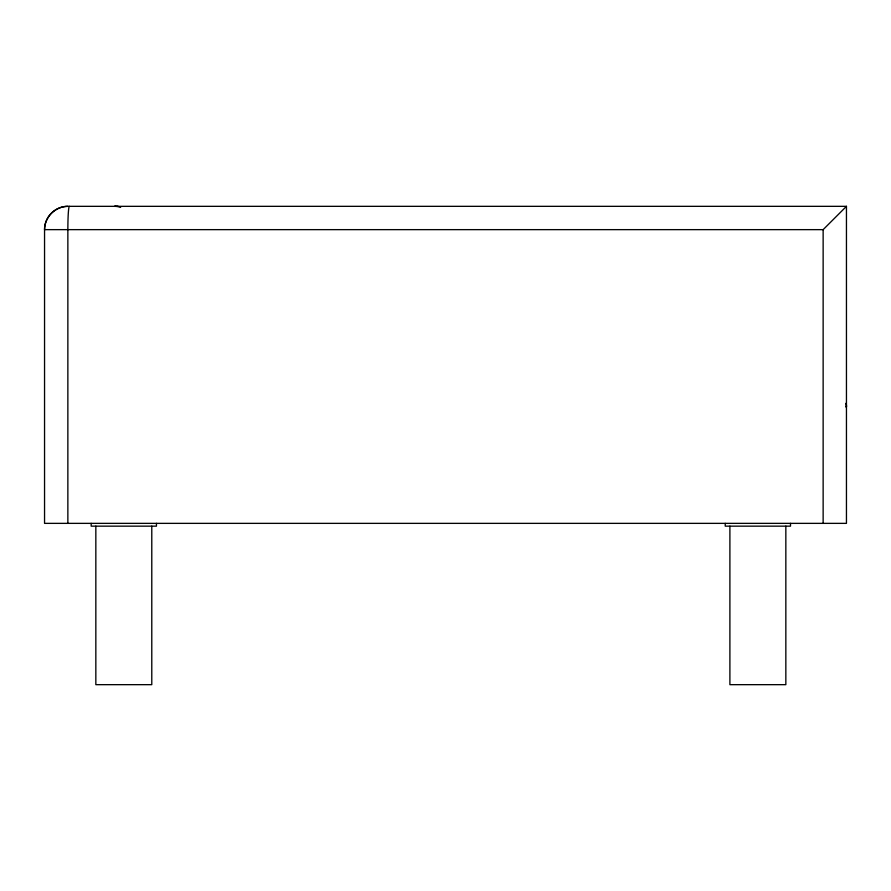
<?xml version="1.0" encoding="UTF-8"?>
<svg xmlns="http://www.w3.org/2000/svg" width="891" height="891" viewBox="0 0 891 891"><rect width="100%" height="100%" fill="white"/><g stroke="black" fill="none" stroke-linecap="round" stroke-linejoin="round"><path stroke-width="1.34" d="M67.861 206.344A23.333 23.289 90 0 0 44.539 229.644L823.139 229.644L846.45 206.333L846.45 523.362L44.55 523.362L44.55 229.644C44.472 217.159 55.387 206.255 67.861 206.333L846.45 206.333M845.659 406.808L846.45 406.808A23.311 23.311 0 0 0 846.16 403.155A23.366 23.255 0 0 1 846.417 406.808M823.139 229.644L823.139 523.362M790.506 523.362L790.506 526.158L725.229 526.158L725.229 523.362M785.84 526.158L785.84 684.667L729.896 684.667L729.896 526.158M156.448 523.362L156.448 526.158L91.172 526.158L91.172 523.362M151.782 526.158L151.782 684.667L95.838 684.667L95.838 526.158M67.861 523.362L67.861 229.644A23.333 1.526 90 0 1 69.387 206.344M117.668 206.445L114.482 206.333A25.037 25.037 0 0 1 120.808 206.968L117.668 206.445"/></g></svg>
